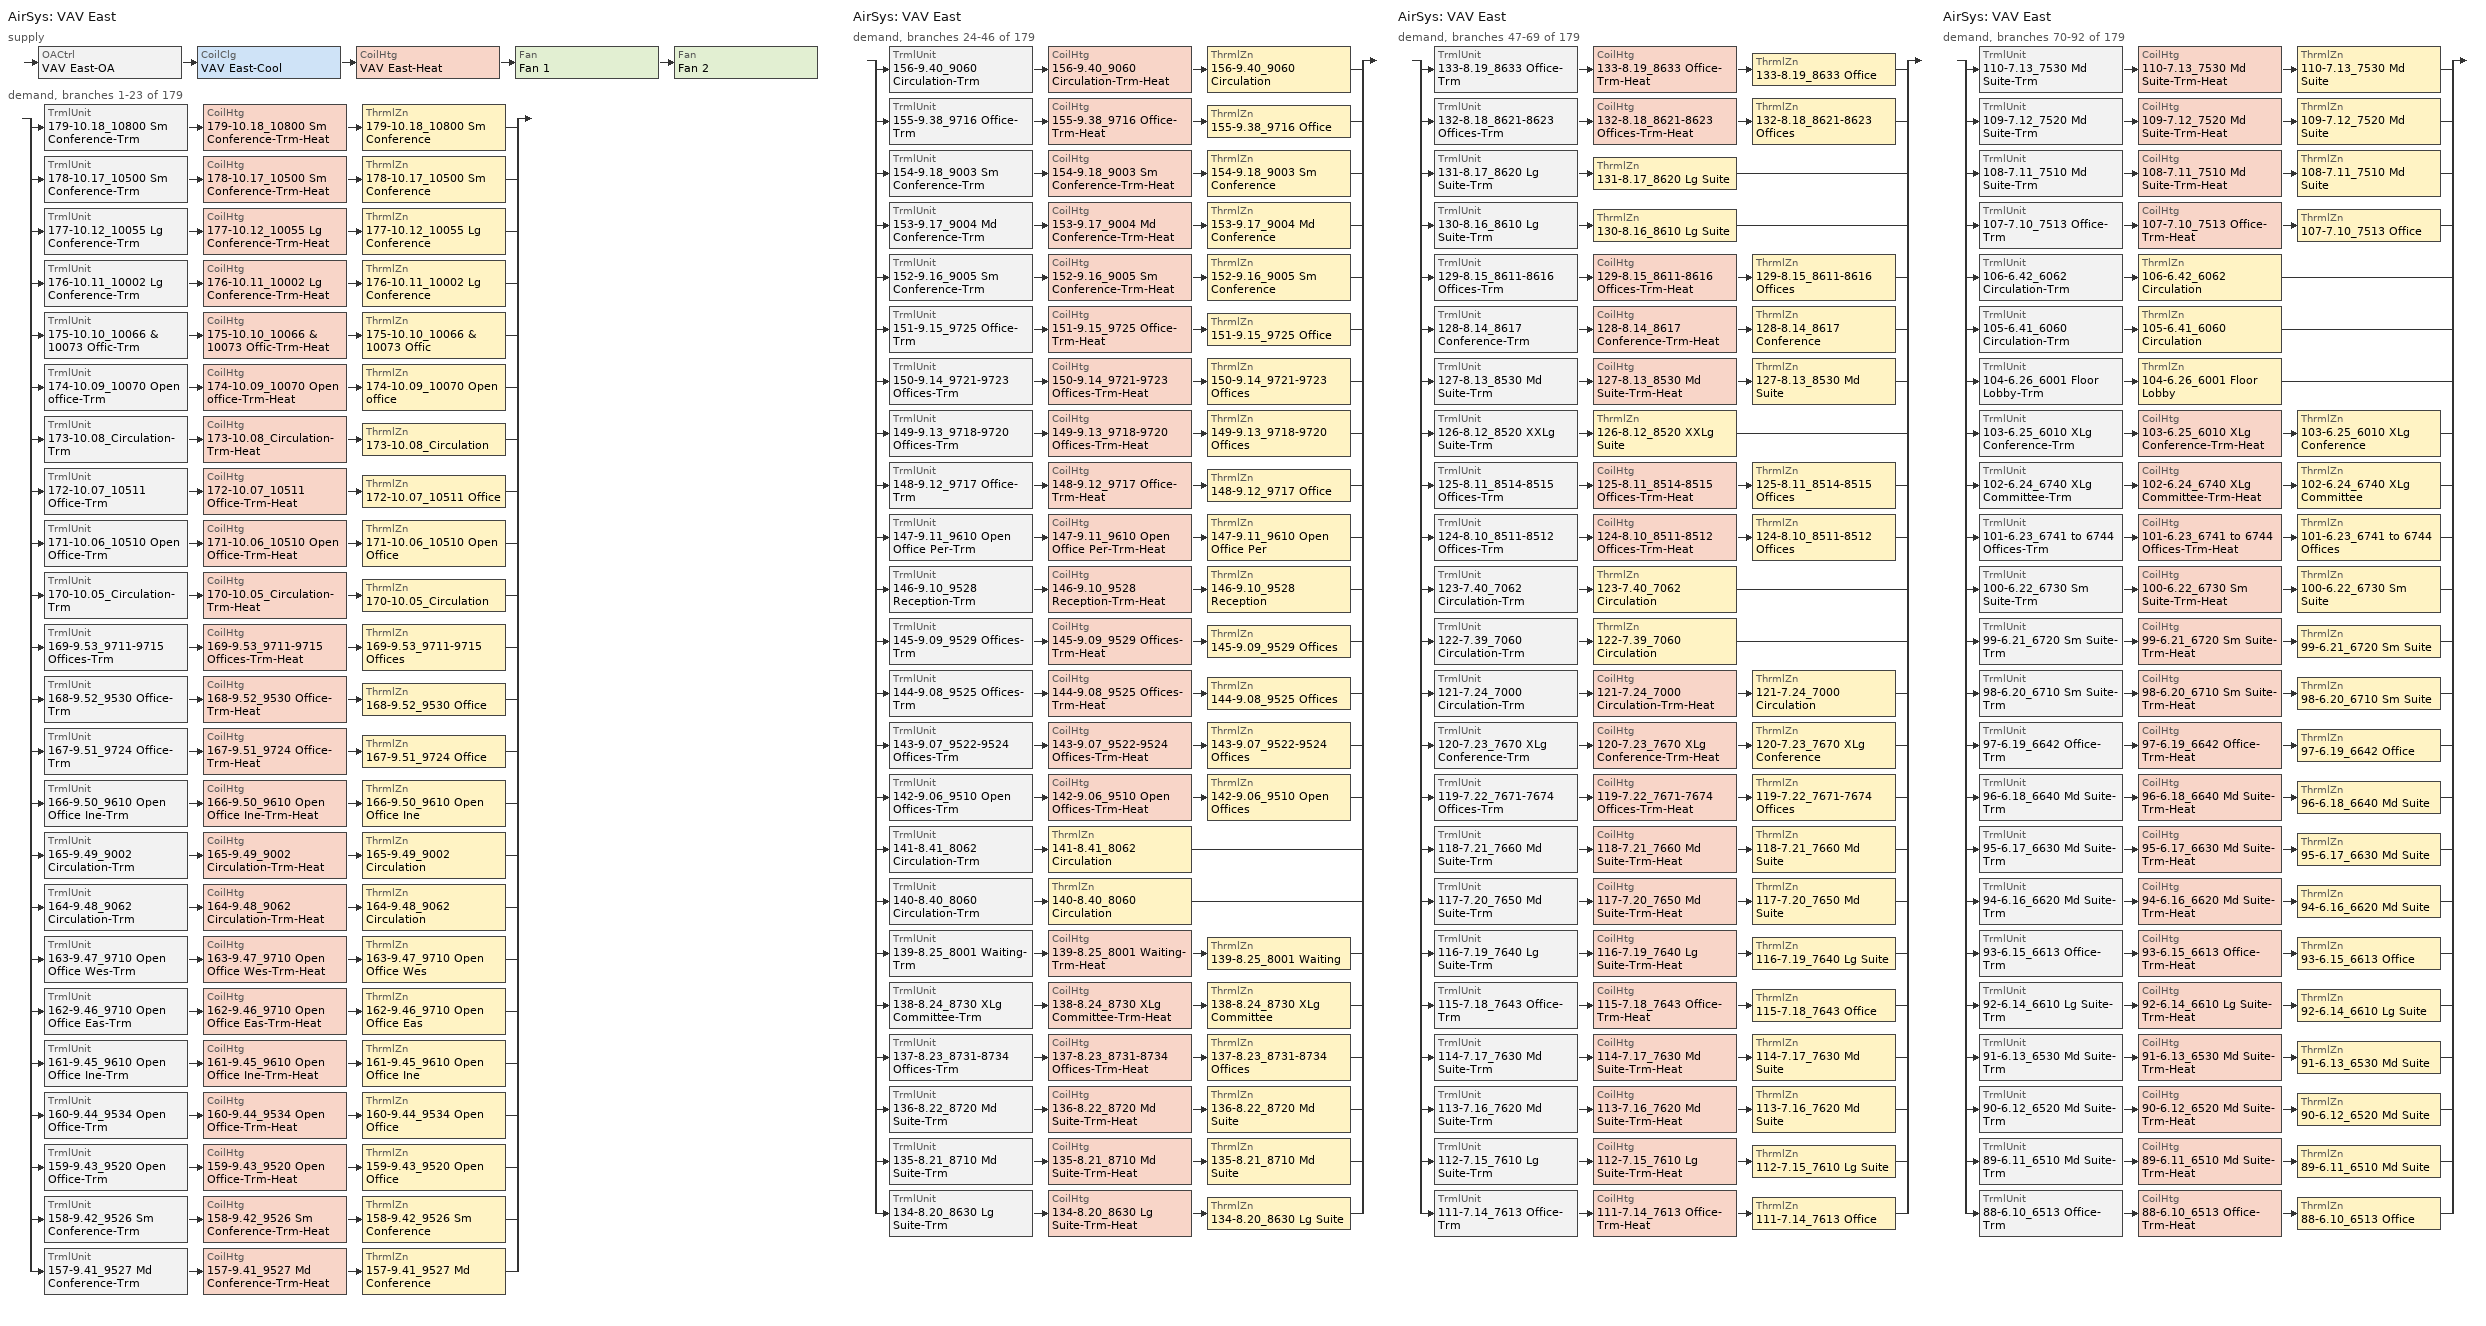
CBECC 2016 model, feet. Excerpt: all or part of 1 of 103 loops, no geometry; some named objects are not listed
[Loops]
AirSys 'VAV East'
 supply: OACtrl 'VAV East-OA' > CoilClg 'VAV East-Cool' > CoilHtg 'VAV East-Heat' > Fan 'Fan 1' > Fan 'Fan 2'
 demand, branches 1-23 of 179: split
  | TrmlUnit '179-10.18_10800 Sm Conference-Trm' > CoilHtg '179-10.18_10800 Sm Conference-Trm-Heat' > ThrmlZn '179-10.18_10800 Sm Conference'
  | TrmlUnit '178-10.17_10500 Sm Conference-Trm' > CoilHtg '178-10.17_10500 Sm Conference-Trm-Heat' > ThrmlZn '178-10.17_10500 Sm Conference'
  | TrmlUnit '177-10.12_10055 Lg Conference-Trm' > CoilHtg '177-10.12_10055 Lg Conference-Trm-Heat' > ThrmlZn '177-10.12_10055 Lg Conference'
  | TrmlUnit '176-10.11_10002 Lg Conference-Trm' > CoilHtg '176-10.11_10002 Lg Conference-Trm-Heat' > ThrmlZn '176-10.11_10002 Lg Conference'
  | TrmlUnit '175-10.10_10066 & 10073 Offic-Trm' > CoilHtg '175-10.10_10066 & 10073 Offic-Trm-Heat' > ThrmlZn '175-10.10_10066 & 10073 Offic'
  | TrmlUnit '174-10.09_10070 Open office-Trm' > CoilHtg '174-10.09_10070 Open office-Trm-Heat' > ThrmlZn '174-10.09_10070 Open office'
  | TrmlUnit '173-10.08_Circulation-Trm' > CoilHtg '173-10.08_Circulation-Trm-Heat' > ThrmlZn '173-10.08_Circulation'
  | TrmlUnit '172-10.07_10511 Office-Trm' > CoilHtg '172-10.07_10511 Office-Trm-Heat' > ThrmlZn '172-10.07_10511 Office'
  | TrmlUnit '171-10.06_10510 Open Office-Trm' > CoilHtg '171-10.06_10510 Open Office-Trm-Heat' > ThrmlZn '171-10.06_10510 Open Office'
  | TrmlUnit '170-10.05_Circulation-Trm' > CoilHtg '170-10.05_Circulation-Trm-Heat' > ThrmlZn '170-10.05_Circulation'
  | TrmlUnit '169-9.53_9711-9715 Offices-Trm' > CoilHtg '169-9.53_9711-9715 Offices-Trm-Heat' > ThrmlZn '169-9.53_9711-9715 Offices'
  | TrmlUnit '168-9.52_9530 Office-Trm' > CoilHtg '168-9.52_9530 Office-Trm-Heat' > ThrmlZn '168-9.52_9530 Office'
  | TrmlUnit '167-9.51_9724 Office-Trm' > CoilHtg '167-9.51_9724 Office-Trm-Heat' > ThrmlZn '167-9.51_9724 Office'
  | TrmlUnit '166-9.50_9610 Open Office Ine-Trm' > CoilHtg '166-9.50_9610 Open Office Ine-Trm-Heat' > ThrmlZn '166-9.50_9610 Open Office Ine'
  | TrmlUnit '165-9.49_9002 Circulation-Trm' > CoilHtg '165-9.49_9002 Circulation-Trm-Heat' > ThrmlZn '165-9.49_9002 Circulation'
  | TrmlUnit '164-9.48_9062 Circulation-Trm' > CoilHtg '164-9.48_9062 Circulation-Trm-Heat' > ThrmlZn '164-9.48_9062 Circulation'
  | TrmlUnit '163-9.47_9710 Open Office Wes-Trm' > CoilHtg '163-9.47_9710 Open Office Wes-Trm-Heat' > ThrmlZn '163-9.47_9710 Open Office Wes'
  | TrmlUnit '162-9.46_9710 Open Office Eas-Trm' > CoilHtg '162-9.46_9710 Open Office Eas-Trm-Heat' > ThrmlZn '162-9.46_9710 Open Office Eas'
  | TrmlUnit '161-9.45_9610 Open Office Ine-Trm' > CoilHtg '161-9.45_9610 Open Office Ine-Trm-Heat' > ThrmlZn '161-9.45_9610 Open Office Ine'
  | TrmlUnit '160-9.44_9534 Open Office-Trm' > CoilHtg '160-9.44_9534 Open Office-Trm-Heat' > ThrmlZn '160-9.44_9534 Open Office'
  | TrmlUnit '159-9.43_9520 Open Office-Trm' > CoilHtg '159-9.43_9520 Open Office-Trm-Heat' > ThrmlZn '159-9.43_9520 Open Office'
  | TrmlUnit '158-9.42_9526 Sm Conference-Trm' > CoilHtg '158-9.42_9526 Sm Conference-Trm-Heat' > ThrmlZn '158-9.42_9526 Sm Conference'
  | TrmlUnit '157-9.41_9527 Md Conference-Trm' > CoilHtg '157-9.41_9527 Md Conference-Trm-Heat' > ThrmlZn '157-9.41_9527 Md Conference'
AirSys 'VAV East'
 demand, branches 24-46 of 179: split
  | TrmlUnit '156-9.40_9060 Circulation-Trm' > CoilHtg '156-9.40_9060 Circulation-Trm-Heat' > ThrmlZn '156-9.40_9060 Circulation'
  | TrmlUnit '155-9.38_9716 Office-Trm' > CoilHtg '155-9.38_9716 Office-Trm-Heat' > ThrmlZn '155-9.38_9716 Office'
  | TrmlUnit '154-9.18_9003 Sm Conference-Trm' > CoilHtg '154-9.18_9003 Sm Conference-Trm-Heat' > ThrmlZn '154-9.18_9003 Sm Conference'
  | TrmlUnit '153-9.17_9004 Md Conference-Trm' > CoilHtg '153-9.17_9004 Md Conference-Trm-Heat' > ThrmlZn '153-9.17_9004 Md Conference'
  | TrmlUnit '152-9.16_9005 Sm Conference-Trm' > CoilHtg '152-9.16_9005 Sm Conference-Trm-Heat' > ThrmlZn '152-9.16_9005 Sm Conference'
  | TrmlUnit '151-9.15_9725 Office-Trm' > CoilHtg '151-9.15_9725 Office-Trm-Heat' > ThrmlZn '151-9.15_9725 Office'
  | TrmlUnit '150-9.14_9721-9723 Offices-Trm' > CoilHtg '150-9.14_9721-9723 Offices-Trm-Heat' > ThrmlZn '150-9.14_9721-9723 Offices'
  | TrmlUnit '149-9.13_9718-9720 Offices-Trm' > CoilHtg '149-9.13_9718-9720 Offices-Trm-Heat' > ThrmlZn '149-9.13_9718-9720 Offices'
  | TrmlUnit '148-9.12_9717 Office-Trm' > CoilHtg '148-9.12_9717 Office-Trm-Heat' > ThrmlZn '148-9.12_9717 Office'
  | TrmlUnit '147-9.11_9610 Open Office Per-Trm' > CoilHtg '147-9.11_9610 Open Office Per-Trm-Heat' > ThrmlZn '147-9.11_9610 Open Office Per'
  | TrmlUnit '146-9.10_9528 Reception-Trm' > CoilHtg '146-9.10_9528 Reception-Trm-Heat' > ThrmlZn '146-9.10_9528 Reception'
  | TrmlUnit '145-9.09_9529 Offices-Trm' > CoilHtg '145-9.09_9529 Offices-Trm-Heat' > ThrmlZn '145-9.09_9529 Offices'
  | TrmlUnit '144-9.08_9525 Offices-Trm' > CoilHtg '144-9.08_9525 Offices-Trm-Heat' > ThrmlZn '144-9.08_9525 Offices'
  | TrmlUnit '143-9.07_9522-9524 Offices-Trm' > CoilHtg '143-9.07_9522-9524 Offices-Trm-Heat' > ThrmlZn '143-9.07_9522-9524 Offices'
  | TrmlUnit '142-9.06_9510 Open Offices-Trm' > CoilHtg '142-9.06_9510 Open Offices-Trm-Heat' > ThrmlZn '142-9.06_9510 Open Offices'
  | TrmlUnit '141-8.41_8062 Circulation-Trm' > ThrmlZn '141-8.41_8062 Circulation'
  | TrmlUnit '140-8.40_8060 Circulation-Trm' > ThrmlZn '140-8.40_8060 Circulation'
  | TrmlUnit '139-8.25_8001 Waiting-Trm' > CoilHtg '139-8.25_8001 Waiting-Trm-Heat' > ThrmlZn '139-8.25_8001 Waiting'
  | TrmlUnit '138-8.24_8730 XLg Committee-Trm' > CoilHtg '138-8.24_8730 XLg Committee-Trm-Heat' > ThrmlZn '138-8.24_8730 XLg Committee'
  | TrmlUnit '137-8.23_8731-8734 Offices-Trm' > CoilHtg '137-8.23_8731-8734 Offices-Trm-Heat' > ThrmlZn '137-8.23_8731-8734 Offices'
  | TrmlUnit '136-8.22_8720 Md Suite-Trm' > CoilHtg '136-8.22_8720 Md Suite-Trm-Heat' > ThrmlZn '136-8.22_8720 Md Suite'
  | TrmlUnit '135-8.21_8710 Md Suite-Trm' > CoilHtg '135-8.21_8710 Md Suite-Trm-Heat' > ThrmlZn '135-8.21_8710 Md Suite'
  | TrmlUnit '134-8.20_8630 Lg Suite-Trm' > CoilHtg '134-8.20_8630 Lg Suite-Trm-Heat' > ThrmlZn '134-8.20_8630 Lg Suite'
AirSys 'VAV East'
 demand, branches 47-69 of 179: split
  | TrmlUnit '133-8.19_8633 Office-Trm' > CoilHtg '133-8.19_8633 Office-Trm-Heat' > ThrmlZn '133-8.19_8633 Office'
  | TrmlUnit '132-8.18_8621-8623 Offices-Trm' > CoilHtg '132-8.18_8621-8623 Offices-Trm-Heat' > ThrmlZn '132-8.18_8621-8623 Offices'
  | TrmlUnit '131-8.17_8620 Lg Suite-Trm' > ThrmlZn '131-8.17_8620 Lg Suite'
  | TrmlUnit '130-8.16_8610 Lg Suite-Trm' > ThrmlZn '130-8.16_8610 Lg Suite'
  | TrmlUnit '129-8.15_8611-8616 Offices-Trm' > CoilHtg '129-8.15_8611-8616 Offices-Trm-Heat' > ThrmlZn '129-8.15_8611-8616 Offices'
  | TrmlUnit '128-8.14_8617 Conference-Trm' > CoilHtg '128-8.14_8617 Conference-Trm-Heat' > ThrmlZn '128-8.14_8617 Conference'
  | TrmlUnit '127-8.13_8530 Md Suite-Trm' > CoilHtg '127-8.13_8530 Md Suite-Trm-Heat' > ThrmlZn '127-8.13_8530 Md Suite'
  | TrmlUnit '126-8.12_8520 XXLg Suite-Trm' > ThrmlZn '126-8.12_8520 XXLg Suite'
  | TrmlUnit '125-8.11_8514-8515 Offices-Trm' > CoilHtg '125-8.11_8514-8515 Offices-Trm-Heat' > ThrmlZn '125-8.11_8514-8515 Offices'
  | TrmlUnit '124-8.10_8511-8512 Offices-Trm' > CoilHtg '124-8.10_8511-8512 Offices-Trm-Heat' > ThrmlZn '124-8.10_8511-8512 Offices'
  | TrmlUnit '123-7.40_7062 Circulation-Trm' > ThrmlZn '123-7.40_7062 Circulation'
  | TrmlUnit '122-7.39_7060 Circulation-Trm' > ThrmlZn '122-7.39_7060 Circulation'
  | TrmlUnit '121-7.24_7000 Circulation-Trm' > CoilHtg '121-7.24_7000 Circulation-Trm-Heat' > ThrmlZn '121-7.24_7000 Circulation'
  | TrmlUnit '120-7.23_7670 XLg Conference-Trm' > CoilHtg '120-7.23_7670 XLg Conference-Trm-Heat' > ThrmlZn '120-7.23_7670 XLg Conference'
  | TrmlUnit '119-7.22_7671-7674 Offices-Trm' > CoilHtg '119-7.22_7671-7674 Offices-Trm-Heat' > ThrmlZn '119-7.22_7671-7674 Offices'
  | TrmlUnit '118-7.21_7660 Md Suite-Trm' > CoilHtg '118-7.21_7660 Md Suite-Trm-Heat' > ThrmlZn '118-7.21_7660 Md Suite'
  | TrmlUnit '117-7.20_7650 Md Suite-Trm' > CoilHtg '117-7.20_7650 Md Suite-Trm-Heat' > ThrmlZn '117-7.20_7650 Md Suite'
  | TrmlUnit '116-7.19_7640 Lg Suite-Trm' > CoilHtg '116-7.19_7640 Lg Suite-Trm-Heat' > ThrmlZn '116-7.19_7640 Lg Suite'
  | TrmlUnit '115-7.18_7643 Office-Trm' > CoilHtg '115-7.18_7643 Office-Trm-Heat' > ThrmlZn '115-7.18_7643 Office'
  | TrmlUnit '114-7.17_7630 Md Suite-Trm' > CoilHtg '114-7.17_7630 Md Suite-Trm-Heat' > ThrmlZn '114-7.17_7630 Md Suite'
  | TrmlUnit '113-7.16_7620 Md Suite-Trm' > CoilHtg '113-7.16_7620 Md Suite-Trm-Heat' > ThrmlZn '113-7.16_7620 Md Suite'
  | TrmlUnit '112-7.15_7610 Lg Suite-Trm' > CoilHtg '112-7.15_7610 Lg Suite-Trm-Heat' > ThrmlZn '112-7.15_7610 Lg Suite'
  | TrmlUnit '111-7.14_7613 Office-Trm' > CoilHtg '111-7.14_7613 Office-Trm-Heat' > ThrmlZn '111-7.14_7613 Office'
AirSys 'VAV East'
 demand, branches 70-92 of 179: split
  | TrmlUnit '110-7.13_7530 Md Suite-Trm' > CoilHtg '110-7.13_7530 Md Suite-Trm-Heat' > ThrmlZn '110-7.13_7530 Md Suite'
  | TrmlUnit '109-7.12_7520 Md Suite-Trm' > CoilHtg '109-7.12_7520 Md Suite-Trm-Heat' > ThrmlZn '109-7.12_7520 Md Suite'
  | TrmlUnit '108-7.11_7510 Md Suite-Trm' > CoilHtg '108-7.11_7510 Md Suite-Trm-Heat' > ThrmlZn '108-7.11_7510 Md Suite'
  | TrmlUnit '107-7.10_7513 Office-Trm' > CoilHtg '107-7.10_7513 Office-Trm-Heat' > ThrmlZn '107-7.10_7513 Office'
  | TrmlUnit '106-6.42_6062 Circulation-Trm' > ThrmlZn '106-6.42_6062 Circulation'
  | TrmlUnit '105-6.41_6060 Circulation-Trm' > ThrmlZn '105-6.41_6060 Circulation'
  | TrmlUnit '104-6.26_6001 Floor Lobby-Trm' > ThrmlZn '104-6.26_6001 Floor Lobby'
  | TrmlUnit '103-6.25_6010 XLg Conference-Trm' > CoilHtg '103-6.25_6010 XLg Conference-Trm-Heat' > ThrmlZn '103-6.25_6010 XLg Conference'
  | TrmlUnit '102-6.24_6740 XLg Committee-Trm' > CoilHtg '102-6.24_6740 XLg Committee-Trm-Heat' > ThrmlZn '102-6.24_6740 XLg Committee'
  | TrmlUnit '101-6.23_6741 to 6744 Offices-Trm' > CoilHtg '101-6.23_6741 to 6744 Offices-Trm-Heat' > ThrmlZn '101-6.23_6741 to 6744 Offices'
  | TrmlUnit '100-6.22_6730 Sm Suite-Trm' > CoilHtg '100-6.22_6730 Sm Suite-Trm-Heat' > ThrmlZn '100-6.22_6730 Sm Suite'
  | TrmlUnit '99-6.21_6720 Sm Suite-Trm' > CoilHtg '99-6.21_6720 Sm Suite-Trm-Heat' > ThrmlZn '99-6.21_6720 Sm Suite'
  | TrmlUnit '98-6.20_6710 Sm Suite-Trm' > CoilHtg '98-6.20_6710 Sm Suite-Trm-Heat' > ThrmlZn '98-6.20_6710 Sm Suite'
  | TrmlUnit '97-6.19_6642 Office-Trm' > CoilHtg '97-6.19_6642 Office-Trm-Heat' > ThrmlZn '97-6.19_6642 Office'
  | TrmlUnit '96-6.18_6640 Md Suite-Trm' > CoilHtg '96-6.18_6640 Md Suite-Trm-Heat' > ThrmlZn '96-6.18_6640 Md Suite'
  | TrmlUnit '95-6.17_6630 Md Suite-Trm' > CoilHtg '95-6.17_6630 Md Suite-Trm-Heat' > ThrmlZn '95-6.17_6630 Md Suite'
  | TrmlUnit '94-6.16_6620 Md Suite-Trm' > CoilHtg '94-6.16_6620 Md Suite-Trm-Heat' > ThrmlZn '94-6.16_6620 Md Suite'
  | TrmlUnit '93-6.15_6613 Office-Trm' > CoilHtg '93-6.15_6613 Office-Trm-Heat' > ThrmlZn '93-6.15_6613 Office'
  | TrmlUnit '92-6.14_6610 Lg Suite-Trm' > CoilHtg '92-6.14_6610 Lg Suite-Trm-Heat' > ThrmlZn '92-6.14_6610 Lg Suite'
  | TrmlUnit '91-6.13_6530 Md Suite-Trm' > CoilHtg '91-6.13_6530 Md Suite-Trm-Heat' > ThrmlZn '91-6.13_6530 Md Suite'
  | TrmlUnit '90-6.12_6520 Md Suite-Trm' > CoilHtg '90-6.12_6520 Md Suite-Trm-Heat' > ThrmlZn '90-6.12_6520 Md Suite'
  | TrmlUnit '89-6.11_6510 Md Suite-Trm' > CoilHtg '89-6.11_6510 Md Suite-Trm-Heat' > ThrmlZn '89-6.11_6510 Md Suite'
  | TrmlUnit '88-6.10_6513 Office-Trm' > CoilHtg '88-6.10_6513 Office-Trm-Heat' > ThrmlZn '88-6.10_6513 Office'
[Proj]
California DGS- 10th & O Street Offices: GasType=NaturalGas; NatGasAvail=1; CliZn=ClimateZone12; Lat=38.5; Long=-121.5; Elevation=17; StAddress=1021 O Street; City=Sacramento; State=CA; ZipCode=95814; DocAuthName=Santosh Philip; DocAuthCompany=LOISOS + UBBELOHDE; DocAuthAddress=1917 Clement Ave Bldg 10A; DocAuthCity=Alameda; DocAuthState=CA; DocAuthZipCode=94501; DocAuthPhone=(510) 521 3800; WeatherStation=SACRAMENTO-EXECUTIVE_724830; QuickAnalysis=0; NarrativeDetails=Project Notes: 1) Stair pressurization fans (SPFs) are not included in the energy model and associated reports. Per mechanical, these fans do not run during occupied hours; they are only operating during a fire/smoke incident. 2); RunTitle=Title 24 Analysis; AnalysisType=Title24Compliance; RptGenUIVer=72; RptGenUIApp=EnergyPro; CompPathEnv=Performance; CompPathMech=Performance; CompPathDHW=Performance; CompPathLtg=Performance; CompPathKit=NA; CompPathComputerRm=Performance; CompPathLab=NA; LtgUncondComp=Yes; LtgOutdrComp=NA; LtgSignComp=NA; SolThrmlComp=NA; SimpleHVACMandComp=NA; ComplexHVACMandComp=NA; ElecMandComp=NA; SolReadyMandComp=NA; ParkingGarageMandComp=NA; ComRfrgMandComp=NA; RfrgWarehouseMandComp=NA; CompressedAirMandComp=NA; ProcBlrMandComp=NA; CommKitchenMandComp=NA; ComputerRoomMandComp=Yes; LabExhaustMandComp=NA; ElevLtgVentMandComp=NA; EscalSpdCtrlMandComp=NA; NRCIEnv01E=1; NRCAEnv02F=1; NRCILti01E=1; NRCILti02E=0; NRCILti03E=0; NRCILti04E=0; NRCILti05E=1; NRCILti06E=0; NRCALti02A=1; NRCALti03A=0; NRCALti04A=1; NRCALti05A=0; NRCIMch01E=1; NRCVMch04H=0; NRCIPlb01E=1; NRCIPlb02E=0; NRCIPlb03E=0; NRCIPlb21E=0; NRCIPlb22E=0; NRCVPlb21H=0; NRCVPlb22H=0; NRCISth01E=0; NRCIElc01E=0; NRCISpv01E=0; NRCILto01E=0; NRCILto02E=0; NRCALto02A=0; NRCILts01E=0; NRCIPrc01E=0; NRCAPrc01F=0; NRCAPrc02F=0; NRCAPrc03F=0; NRCAPrc04F=0; NRCAPrc05F=0; NRCAPrc06F=0; NRCAPrc07F=0; NRCAPrc08F=0; NRCAPrc12F=1; NRCAPrc13F=1; OccSensorCntRpt=0; AutoTimeSwitchRpt=0; AutoDayltgRpt=0; DemandResponsiveRpt=1; InstitutionalTuningPAFRpt=0; OutdrCtrlsRpt=0
[Bldg]
California DGS- 10th & O Street Offices 2: WholeBldgModeled=1; BldgAz=16; TotStoryCnt=11; AboveGrdStoryCnt=11
[Story] Mult=1
Name | Z | FlrToFlrHgt | FlrToCeilingHgt
Floor 1: Double Height | 0 | 23.67 | 20
Floor 1: Single Height | 0 | 13.67 | 12
Floor P2 | 13.67 | 10 | 9
[Spc] Perim=0; OccFrac=0.5; FxdSeat=0; OccNumFxdSeat=0; EnvStatus=New; LtgStatus=New; IntLtgSpecMthd=AreaCategoryMethod; IntLPDNonReg=0; ProcElecSchRef=Office Process4; ProcElecLatFrac=0; EscalCnt=0; HotelMotelGuestRmCnt=0; ExhACH=0; LabExhRtType=HoodDominated
Name | Story | CondgType | ThrmlZnRef | Area | FlrToCeilingHgt | SpcFunc | IntLPDReg | RecptPwrDens | ProcElecPwrDens | ProcElecRadFrac | ElevCnt | SHWFluidSegRef | ExhPerSpc | HasProcExh
S-3-1.08_1009 Lobby Queing | Floor 1: Double Height | DirectlyConditioned | 3-1.08_1009 Lobby Queing | 686 | 20 | Lobby, Hotel | 0.4 | 0.5 | 0 | 0 | 0 | DHW: Core1 - SHWSSeg | 0 | 0
S-4-1.09_1009 Lobby Queing | Floor 1: Double Height | DirectlyConditioned | 4-1.09_1009 Lobby Queing | 397 | 20 | Lobby, Hotel | 0.4 | 0.5 | 0 | 0 | 0 | DHW: Core1 - SHWSSeg | 0 | 0
S-5-1.10: 1008 Lobby Queing | Floor 1: Double Height | DirectlyConditioned | 5-1.10: 1008 Lobby Queing | 906 | 20 | Lobby, Hotel | 0.4 | 0.5 | 0 | 0 | 0 | DHW: Core1 - SHWSSeg | 0 | 0
S-6-1.17 _1000 Lobby | Floor 1: Double Height | DirectlyConditioned | 6-1.17 _1000 Lobby | 1104 | 20 | Lobby, Hotel | 0.4 | 0.5 | 0 | 0 | 0 | DHW: Core1 - SHWSSeg | 0 | 0
S-7-1.18_1200 DAIS | Floor 1: Double Height | DirectlyConditioned | 7-1.18_1200 DAIS | 1342 | 20 | Civic Meeting Place Area | 0.4 | 3.5 | 0 | 0 | 0 | DHW: Core1 - SHWSSeg | 0 | 0
S-8-1.19_1200 Large Hearing R | Floor 1: Double Height | DirectlyConditioned | 8-1.19_1200 Large Hearing R | 1146 | 20 | Civic Meeting Place Area | 0.4 | 3.5 | 0 | 0 | 0 | DHW: Core1 - SHWSSeg | 0 | 0
S-9-1.20_1200 Large Hearing R | Floor 1: Double Height | DirectlyConditioned | 9-1.20_1200 Large Hearing R | 1181 | 20 | Civic Meeting Place Area | 0.4 | 3.5 | 0 | 0 | 0 | DHW: Core1 - SHWSSeg | 0 | 0
S-10-1.21 _1000 Lobby Queing | Floor 1: Double Height | DirectlyConditioned | 10-1.21 _1000 Lobby Queing | 1025 | 20 | Lobby, Hotel | 0.4 | 0.5 | 0 | 0 | 0 | DHW: Core1 - SHWSSeg | 0 | 0
S-180-1.01_1100 Large Hearing R | Floor 1: Double Height | DirectlyConditioned | 180-1.01_1100 Large Hearing R | 1315 | 20 | Civic Meeting Place Area | 0.4 | 3.5 | 0 | 0 | 0 | DHW: Core1 - SHWSSeg | 0 | 0
S-181-1.02_1100 Large Hearing R | Floor 1: Double Height | DirectlyConditioned | 181-1.02_1100 Large Hearing R | 1302 | 20 | Civic Meeting Place Area | 0.4 | 3.5 | 0 | 0 | 0 | DHW: Core1 - SHWSSeg | 0 | 0
S-182-1.03_1100 Large Hearing R | Floor 1: Double Height | DirectlyConditioned | 182-1.03_1100 Large Hearing R | 1250 | 20 | Civic Meeting Place Area | 0.4 | 3.5 | 0 | 0 | 0 | DHW: Core1 - SHWSSeg | 0 | 0
S-183-1.04_1030 Circulation | Floor 1: Double Height | DirectlyConditioned | 183-1.04_1030 Circulation | 1247 | 20 | Corridors, Restrooms, Stairs, and Support Areas | 0.4 | 0.2 | 0 | 0 | 0 | DHW: Core1 - SHWSSeg | 500 | 0
S-185-1.11_1001 Security | Floor 1: Double Height | DirectlyConditioned | 185-1.11_1001 Security | 1401 | 20 | Lobby, Hotel | 0.4 | 0.5 | 0 | 0 | 0 | DHW: Core1 - SHWSSeg | 0 | 0
S-186-1.12_1002 Lobby Queing | Floor 1: Double Height | DirectlyConditioned | 186-1.12_1002 Lobby Queing | 1351 | 20 | Lobby, Hotel | 0.4 | 0.5 | 0 | 0 | 0 | DHW: Core1 - SHWSSeg | 0 | 0
S-187-1.13_1002 Lobby Queing | Floor 1: Double Height | DirectlyConditioned | 187-1.13_1002 Lobby Queing | 1061 | 20 | Lobby, Hotel | 0.4 | 0.5 | 0 | 0 | 0 | DHW: Core1 - SHWSSeg | 0 | 0
S-188-1.14_1003 Lobby Queing | Floor 1: Double Height | DirectlyConditioned | 188-1.14_1003 Lobby Queing | 585 | 20 | Lobby, Hotel | 0.4 | 0.5 | 0 | 0 | 0 | DHW: Core1 - SHWSSeg | 0 | 0
S-189-1.15_1020 Storage/Green R | Floor 1: Double Height | DirectlyConditioned | 189-1.15_1020 Storage/Green R | 249 | 20 | Corridors, Restrooms, Stairs, and Support Areas | 0.4 | 0.2 | 0 | 0 | 0 | DHW: Core1 - SHWSSeg | 0 | 0
S-190-1.22 _1002 Lobby Queing | Floor 1: Double Height | DirectlyConditioned | 190-1.22 _1002 Lobby Queing | 784 | 20 | Lobby, Hotel | 0.4 | 0.5 | 0 | 0 | 0 | DHW: Core1 - SHWSSeg | 0 | 0
S-400-1022 AV Equipment Room | Floor 1: Double Height | DirectlyConditioned | 400-1022 AV Equipment Room | 247 | 20 | Electrical, Mechanical, Telephone Rooms | 0.4 | 0.2 | 0 | 0 | 0 | DHW: Core1 - SHWSSeg | 0 | 0
S-401-1201 AV Equipment Room | Floor 1: Double Height | DirectlyConditioned | 401-1201 AV Equipment Room | 394 | 20 | Electrical, Mechanical, Telephone Rooms | 0.4 | 0.2 | 0 | 0 | 0 | DHW: Core1 - SHWSSeg | 0 | 0
S-406-1025-1024 Electrical | Floor 1: Double Height | DirectlyConditioned | 406-1025-1024 Electrical | 404 | 20 | Electrical, Mechanical, Telephone Rooms | 0.4 | 0.2 | 0 | 0 | 0 | DHW: Core1 - SHWSSeg | 600 | 0
S-430-Ind. _1008 Custodial | Floor 1: Double Height | DirectlyConditioned | 430-Ind. _1008 Custodial | 357 | 8 | Corridors, Restrooms, Stairs, and Support Areas | 0.4 | 0.2 | 0 | 0 | 0 | DHW: Grab N Go4062 - SHWSSeg | 0 | 0
S-431-Ind._All Restrooms 1st | Floor 1: Double Height | DirectlyConditioned | 431-Ind._All Restrooms 1st | 1221 | 20 | Corridors, Restrooms, Stairs, and Support Areas | 0.4 | 0.2 | 0 | 0 | 0 | DHW: Grab N Go4062 - SHWSSeg | 1800 | 0
S-1-1.06_1060 Circulation | Floor 1: Single Height | DirectlyConditioned | 1-1.06_1060 Circulation | 810 | 12 | Corridors, Restrooms, Stairs, and Support Areas | 0.4 | 0.2 | 0 | 0 | 0 | DHW: Core1 - SHWSSeg | 0 | 0
S-2-1.07_1061 Circulation | Floor 1: Single Height | DirectlyConditioned | 2-1.07_1061 Circulation | 585 | 12 | Corridors, Restrooms, Stairs, and Support Areas | 0.4 | 0.2 | 0 | 0 | 0 | DHW: Core1 - SHWSSeg | 0 | 0
S-11-1.23_1072 Receiving X-Ray | Floor 1: Single Height | DirectlyConditioned | 11-1.23_1072 Receiving X-Ray | 414 | 12 | Electrical, Mechanical, Telephone Rooms | 0.4 | 0.2 | 0 | 0 | 0 | DHW: Core1 - SHWSSeg | 600 | 0
S-12-1.24_Parking Attendant | Floor 1: Single Height | DirectlyConditioned | 12-1.24_Parking Attendant | 451 | 12 | Office (250 square feet in floor area or less) | 0.4 | 3.5 | 0 | 0 | 0 | DHW: Core1 - SHWSSeg | 0 | 0
S-184-1.05_1031 Circulation | Floor 1: Single Height | DirectlyConditioned | 184-1.05_1031 Circulation | 1078 | 12 | Corridors, Restrooms, Stairs, and Support Areas | 0.4 | 0.2 | 0 | 0 | 0 | DHW: Core1 - SHWSSeg | 0 | 0
S-382-Uncon_1300 Parking | Floor 1: Single Height | Unconditioned | 382-Uncon_1300 Parking | 8600 | 8 | Parking Garage Building, Parking Area |  | 0 | 0.1 | 0.2 | 0 | DHW: Core1 - SHWSSeg | 7000 | 1
S-383-Uncon_1314 Generator | Floor 1: Single Height | Unconditioned | 383-Uncon_1314 Generator | 1340 | 12 | Electrical, Mechanical, Telephone Rooms |  | 0.2 | 0 | 0 | 0 | DHW: Core1 - SHWSSeg | 0 | 0
S-384-Uncon_1070 Loading Dock | Floor 1: Single Height | Unconditioned | 384-Uncon_1070 Loading Dock | 2677 | 8 | All Other |  | 3.5 | 0 | 0 | 0 | DHW: Core1 - SHWSSeg | 2600 | 0
S-388-1313-1315 Electrical | Floor 1: Single Height | DirectlyConditioned | 388-1313-1315 Electrical | 2822 | 12 | Electrical, Mechanical, Telephone Rooms | 0.4 | 0.2 | 0 | 0 | 0 | DHW: Core1 - SHWSSeg | 500 | 0
S-397-1310 Fire Control | Floor 1: Single Height | DirectlyConditioned | 397-1310 Fire Control | 241 | 12 | Electrical, Mechanical, Telephone Rooms | 0.4 | 0.2 | 0 | 0 | 0 | DHW: Core1 - SHWSSeg | 0 | 0
S-398-1311 Fire Pump | Floor 1: Single Height | DirectlyConditioned | 398-1311 Fire Pump | 695 | 12 | Electrical, Mechanical, Telephone Rooms | 0.4 | 0.2 | 0 | 0 | 0 | DHW: Core1 - SHWSSeg | 0 | 0
S-399-1032 MPOE | Floor 1: Single Height | DirectlyConditioned | 399-1032 MPOE | 433 | 12 | Electrical, Mechanical, Telephone Rooms | 0.4 | 0.2 | 0 | 0 | 0 | DHW: Core1 - SHWSSeg | 0 | 0
S-402-1071 Trash Room | Floor 1: Single Height | DirectlyConditioned | 402-1071 Trash Room | 493 | 12 | Corridors, Restrooms, Stairs, and Support Areas | 0.4 | 0.2 | 0 | 0 | 0 | DHW: Core1 - SHWSSeg | 1200 | 0
S-407-1026-1027 Electrical | Floor 1: Single Height | DirectlyConditioned | 407-1026-1027 Electrical | 363 | 12 | Electrical, Mechanical, Telephone Rooms | 0.4 | 0.2 | 0 | 0 | 0 | DHW: Core1 - SHWSSeg | 600 | 0
S-428-Ind_Elevator Shaft | Floor 1: Single Height | DirectlyConditioned | 428-Ind_Elevator Shaft | 730 | 8 | All Other |  | 3.5 | 0 | 0 | 7 | DHW: Grab N Go4062 - SHWSSeg | 0 | 0
S-429-Ind_Shafts | Floor 1: Single Height | DirectlyConditioned | 429-Ind_Shafts | 1284 | 8 | All Other |  | 3.5 | 0 | 0 | 0 | DHW: Grab N Go4062 - SHWSSeg | 0 | 0
S-432-Ind_S101 Stair 1 & Corrid | Floor 1: Single Height | DirectlyConditioned | 432-Ind_S101 Stair 1 & Corrid | 1265 | 8 | Corridors, Restrooms, Stairs, and Support Areas | 0.4 | 0.2 | 0 | 0 | 0 | DHW: Grab N Go4062 - SHWSSeg | 0 | 0
S-433-Ind_S201 Stair 2 | Floor 1: Single Height | DirectlyConditioned | 433-Ind_S201 Stair 2 | 539 | 8 | Corridors, Restrooms, Stairs, and Support Areas | 0.4 | 0.2 | 0 | 0 | 0 | DHW: Grab N Go4062 - SHWSSeg | 0 | 0
S-434-Ind_S301 Stair 3 | Floor 1: Single Height | DirectlyConditioned | 434-Ind_S301 Stair 3 | 493 | 8 | Corridors, Restrooms, Stairs, and Support Areas | 0.4 | 0.2 | 0 | 0 | 0 | DHW: Grab N Go4062 - SHWSSeg | 0 | 0
S-435-Ind_S401 Stair 4 | Floor 1: Single Height | DirectlyConditioned | 435-Ind_S401 Stair 4 | 650 | 8 | Corridors, Restrooms, Stairs, and Support Areas | 0.4 | 0.2 | 0 | 0 | 0 | DHW: Grab N Go4062 - SHWSSeg | 0 | 0
S-191-P2.01 _M030 Circulation | Floor P2 | DirectlyConditioned | 191-P2.01 _M030 Circulation | 1708 | 9 | Corridors, Restrooms, Stairs, and Support Areas | 0.4 | 0.2 | 0 | 0 | 0 | DHW: Core1 - SHWSSeg | 0 | 0
S-385-Uncon_M300 Parking | Floor P2 | Unconditioned | 385-Uncon_M300 Parking | 16807 | 9 | Parking Garage Building, Parking Area |  | 0 | 0.1 | 0.2 | 0 | DHW: Core1 - SHWSSeg | 13000 | 1
S-389-M101: UPS | Floor P2 | DirectlyConditioned | 389-M101: UPS | 536 | 9 | Computer Room | 0.4 | 20 | 0 | 0 | 0 | DHW: Core1 - SHWSSeg | 600 | 0
S-390-M102: UPS | Floor P2 | DirectlyConditioned | 390-M102: UPS | 580 | 9 | Computer Room | 0.4 | 20 | 0 | 0 | 0 | DHW: Core1 - SHWSSeg | 600 | 0
[IntLtgSys]
Name | Spc | LumRef | LumCnt | DaylitAreaType
1.08 primary | S-3-1.08_1009 Lobby Queing | ( H2, J 40, - none - ) | ( 5, 1, 0 ) | PrimarySidelit
1.09 primary | S-4-1.09_1009 Lobby Queing | ( H2, J 40, - none - ) | ( 3, 1, 0 ) | PrimarySidelit
1.10 primary | S-5-1.10: 1008 Lobby Queing | ( H2, J 40, - none - ) | ( 5, 1, 0 ) | PrimarySidelit
1.17 non daylit | S-6-1.17 _1000 Lobby | ( H3, H2, H1, J 18, Q 30 ) | ( 8, 2, 1, 1, 2 )
1.17 non daylight b | S-6-1.17 _1000 Lobby | ( ST1, ST2 ) | ( 2, 1 )
1.18 non daylit | S-7-1.18_1200 DAIS | ( F6, A, B, E, T ) | ( 4, 10, 8, 36, 1 )
1.19 non daylit | S-8-1.19_1200 Large Hearing R | ( F6, A, B, Z, V-XE1 ) | ( 4, 10, 1, 1, 0 )
1.20 non daylit | S-9-1.20_1200 Large Hearing R | ( F6, A, B, Z, V-XE1 ) | ( 4, 10, 1, 1, 0 )
1.21 non daylit | S-10-1.21 _1000 Lobby Queing | ( H2, J 40, H1, ST2, F6 ) | ( 8, 1, 2, 1, 2 )
1.01 non daylit | S-180-1.01_1100 Large Hearing R | ( A, B, C, D 8FT, F3/8 ) | ( 15, 2, 5, 4, 5 )
1.02 non daylit | S-181-1.02_1100 Large Hearing R | ( A, B, C, D 8FT, F3/8 ) | ( 10, 2, 3, 4, 5 )
1.03 non daylit | S-182-1.03_1100 Large Hearing R | ( A, B, F6, D 4FT, D 5FT ) | ( 10, 8, 4, 1, 1 )
1.03 non daylit b | S-182-1.03_1100 Large Hearing R | ( E, T, D 25FT, D 24FT, D 5FT ) | ( 36, 1, 1, 1, 0 )
1.04 non daylit | S-183-1.04_1030 Circulation | ( W 1x2, J 12, - none - ) | ( 16, 0, 0 )
1.11 primary | S-185-1.11_1001 Security | ( H2, J 12, - none - ) | ( 12, 0, 0 ) | PrimarySidelit
1.12 primary | S-186-1.12_1002 Lobby Queing | ( H2, J 43, - none - ) | ( 7, 1, 0 ) | PrimarySidelit
1.13 primary | S-187-1.13_1002 Lobby Queing | ( H2, J 43, - none - ) | ( 5, 1, 0 ) | PrimarySidelit
1.14 primary | S-188-1.14_1003 Lobby Queing | ( H2, J 43, - none - ) | ( 4, 1, 0 ) | PrimarySidelit
1.15 Non daylit | S-189-1.15_1020 Storage/Green R | ( F6, H1 ) | ( 2, 4 )
1.22 non daylit | S-190-1.22 _1002 Lobby Queing | ( H1, H2, J 43 ) | ( 1, 1, 1 )
1.22 primary | S-190-1.22 _1002 Lobby Queing | H2 | 2
FC1.5 non daylit | S-401-1201 AV Equipment Room | F6 | 2
1024 / 1025 non daylit-2 | S-406-1025-1024 Electrical | ( F1B, F1B ) | ( 3, 2 )
1.16 non daylit | S-431-Ind._All Restrooms 1st | ( H1, S, Q2 12, L, H1 ) | ( 3, 5, 2, 1, 3 )
1.16 non Daylit b | S-431-Ind._All Restrooms 1st | ( S, Q2 24-10, H1, S, L ) | ( 5, 1, 2, 4, 0 )
1.06 non Daylit | S-1-1.06_1060 Circulation | ( W 1x2, H1, V-XE1, - none -, - none - ) | ( 8, 2, 0, 0, 0 )
1.07 non Daylit | S-2-1.07_1061 Circulation | ( H1, V-XE1, V-XE1, - none -, - none - ) | ( 8, 0, 0, 0, 0 )
1.23 non daylit | S-11-1.23_1072 Receiving X-Ray | ( F1B, - none - ) | ( 3, 0 )
1.24 non daylit | S-12-1.24_Parking Attendant | ( F1B, F11, F1B, R ) | ( 14, 0, 1, 1 )
1.05 non Daylit | S-184-1.05_1031 Circulation | ( W 1x2, H, V-XE1, - none -, - none - ) | ( 11, 1, 0, 0, 0 )
1314 non daylit | S-383-Uncon_1314 Generator | ( F1B, F12, F1B, - none -, - none - ) | ( 9, 2, 2, 0, 0 )
1070 non daylit | S-384-Uncon_1070 Loading Dock | ( F1B-8, V-XE1 ) | ( 9, 0 )
1013/1315 non daylit | S-388-1313-1315 Electrical | ( F1B, F1B, - none - ) | ( 2, 12, 0 )
1310 non daylit | S-397-1310 Fire Control | ( F1B, - none -, - none - ) | ( 3, 0, 0 )
1311 non daylit | S-398-1311 Fire Pump | ( F1B, F1B-8, - none - ) | ( 5, 3, 0 )
1032-1312 non daylit | S-399-1032 MPOE | ( F1B, F1B, - none - ) | ( 6, 2, 0 )
1071 non daylit | S-402-1071 Trash Room | ( F1B, F1B ) | ( 4, 0 )
1026 /1027 non daylit | S-407-1026-1027 Electrical | ( F1B, F1B, B, Z, V-XE1 ) | ( 3, 2, 0, 0, 0 )
432 non daylit | S-432-Ind_S101 Stair 1 & Corrid | ( F12, H1, H1, H1 ) | ( 4, 1, 6, 3 )
433 non Daylit | S-433-Ind_S201 Stair 2 | ( H1, F12, - none -, - none -, - none - ) | ( 2, 2, 0, 0, 0 )
434 non Daylit | S-434-Ind_S301 Stair 3 | ( H1, F12, V-XE1, - none -, - none - ) | ( 3, 2, 0, 0, 0 )
435 non Daylit | S-435-Ind_S401 Stair 4 | ( H1, F12, V-XE1, - none -, - none - ) | ( 1, 2, 0, 0, 0 )
P2.1 non daylit | S-191-P2.01 _M030 Circulation | ( F1B, W 1x2 ) | ( 2, 16 )
GEF P2.01 Non daylit | S-385-Uncon_M300 Parking | ( F1B, - none - ) | ( 42, 0 )
M101 Non daylit | S-389-M101: UPS | ( F6, - none - ) | ( 8, 0 )
[AirSys]
VAV East: Status=New; Type=VAV; SubType=Packaged3Phase; CtrlSysType=DDCToZone; IsAllOA=0; FanCtrl=Continuous; ReheatCtrlMthd=DualMaximum; Cnt=1; FanPos=BlowThrough; OptStart=1; ClgDsgnSupAirTemp=55; HtgDsgnSupAirTemp=105; ClgCtrl=WarmestResetFlowFirst; ClgFixedSupTemp=55; ClRstSupHi=64.4; ClRstSupLow=55; ExhSysType=General; ExhCtrlMthd=ConstantFlowConstantSpeedFan; IsComplexSys=1; DuctIns=0; DuctLctn=Conditioned; AcceptanceTestReq=1; HERSDuctReq=0; HERSDuctTested=0; NRCAMch02A=1; NRCAMch03A=0; NRCAMch04H=0; NRCAMch05A=1; NRCAMch06A=1; NRCAMch07A=0; NRCAMch08A=0; NRCAMch09A=0; NRCAMch10A=0; NRCAMch11A=1; NRCAMch12A=0; NRCAMch13A=0; NRCAMch14A=0; NRCAMch15A=0; NRCAMch16A=1; NRCAMch17A=0; NRCAMch18A=0
[AirSeg] Sys=VAV East; Path=PlenumZones
Name | Type
VAV East-SSeg | Supply
VAV East-RSeg | Return
[CoilClg]
VAV East-Cool: Sys=VAV East; Type=ChilledWater; FluidSegInRef=DHW: Core1 - ChillSysSSeg; FluidSegOutRef=DHW: Core1 - ChillSysRSeg; FluidFlowRtDsgn=1216.8; CapTotGrossRtd=6.084e+06; CapTotNetRtd=5.84144e+06; BypassMinEffCheck=0; CndsrType=Air
[CoilHtg] Sys=VAV East; Type=HotWater; FuelSrc=Electric; FluidSegInRef=DHW: Core1 - HotWaterSSeg; FluidSegOutRef=DHW: Core1 - HotWaterRSeg; CndsrType=Air; BypassMinEffCheck=0
Name | CapTotGrossRtd
VAV East-Heat | 2.8152e+06
179-10.18_10800 Sm Conference-Trm-Heat; 178-10.17_10500 Sm Conference-Trm-Heat; 177-10.12_10055 Lg Conference-Trm-Heat; 176-10.11_10002 Lg Conference-Trm-Heat; 175-10.10_10066 & 10073 Offic-Trm-Heat; 174-10.09_10070 Open office-Trm-Heat; 173-10.08_Circulation-Trm-Heat; 172-10.07_10511 Office-Trm-Heat; 171-10.06_10510 Open Office-Trm-Heat; 170-10.05_Circulation-Trm-Heat; 169-9.53_9711-9715 Offices-Trm-Heat; 168-9.52_9530 Office-Trm-Heat; 167-9.51_9724 Office-Trm-Heat; 166-9.50_9610 Open Office Ine-Trm-Heat; 165-9.49_9002 Circulation-Trm-Heat; 164-9.48_9062 Circulation-Trm-Heat; 163-9.47_9710 Open Office Wes-Trm-Heat; 162-9.46_9710 Open Office Eas-Trm-Heat; 161-9.45_9610 Open Office Ine-Trm-Heat; 160-9.44_9534 Open Office-Trm-Heat; 159-9.43_9520 Open Office-Trm-Heat; 158-9.42_9526 Sm Conference-Trm-Heat; 157-9.41_9527 Md Conference-Trm-Heat; 156-9.40_9060 Circulation-Trm-Heat; 155-9.38_9716 Office-Trm-Heat | 0
154-9.18_9003 Sm Conference-Trm-Heat; 110-7.13_7530 Md Suite-Trm-Heat; 98-6.20_6710 Sm Suite-Trm-Heat; 91-6.13_6530 Md Suite-Trm-Heat | 9000
153-9.17_9004 Md Conference-Trm-Heat; 127-8.13_8530 Md Suite-Trm-Heat | 9100
152-9.16_9005 Sm Conference-Trm-Heat | 9800
151-9.15_9725 Office-Trm-Heat; 129-8.15_8611-8616 Offices-Trm-Heat | 14100
150-9.14_9721-9723 Offices-Trm-Heat | 13400
149-9.13_9718-9720 Offices-Trm-Heat; 138-8.24_8730 XLg Committee-Trm-Heat | 12100
148-9.12_9717 Office-Trm-Heat | 15300
147-9.11_9610 Open Office Per-Trm-Heat; 97-6.19_6642 Office-Trm-Heat | 6900
146-9.10_9528 Reception-Trm-Heat | 8500
145-9.09_9529 Offices-Trm-Heat | 16100
144-9.08_9525 Offices-Trm-Heat | 11900
143-9.07_9522-9524 Offices-Trm-Heat | 4200
142-9.06_9510 Open Offices-Trm-Heat; 120-7.23_7670 XLg Conference-Trm-Heat | 12400
139-8.25_8001 Waiting-Trm-Heat | 21200
137-8.23_8731-8734 Offices-Trm-Heat | 10800
136-8.22_8720 Md Suite-Trm-Heat; 118-7.21_7660 Md Suite-Trm-Heat; 113-7.16_7620 Md Suite-Trm-Heat; 94-6.16_6620 Md Suite-Trm-Heat | 12000
135-8.21_8710 Md Suite-Trm-Heat; 117-7.20_7650 Md Suite-Trm-Heat | 11700
134-8.20_8630 Lg Suite-Trm-Heat | 8100
133-8.19_8633 Office-Trm-Heat | 11000
132-8.18_8621-8623 Offices-Trm-Heat | 9500
128-8.14_8617 Conference-Trm-Heat | 3200
125-8.11_8514-8515 Offices-Trm-Heat; 111-7.14_7613 Office-Trm-Heat; 92-6.14_6610 Lg Suite-Trm-Heat | 7700
124-8.10_8511-8512 Offices-Trm-Heat | 10500
121-7.24_7000 Circulation-Trm-Heat | 21900
119-7.22_7671-7674 Offices-Trm-Heat; 115-7.18_7643 Office-Trm-Heat | 10600
116-7.19_7640 Lg Suite-Trm-Heat | 8600
114-7.17_7630 Md Suite-Trm-Heat; 95-6.17_6630 Md Suite-Trm-Heat | 11200
112-7.15_7610 Lg Suite-Trm-Heat; 93-6.15_6613 Office-Trm-Heat | 8800
109-7.12_7520 Md Suite-Trm-Heat; 90-6.12_6520 Md Suite-Trm-Heat | 9200
108-7.11_7510 Md Suite-Trm-Heat | 7100
107-7.10_7513 Office-Trm-Heat | 24400
103-6.25_6010 XLg Conference-Trm-Heat | 17700
102-6.24_6740 XLg Committee-Trm-Heat | 15700
101-6.23_6741 to 6744 Offices-Trm-Heat | 6000
100-6.22_6730 Sm Suite-Trm-Heat; 99-6.21_6720 Sm Suite-Trm-Heat; 89-6.11_6510 Md Suite-Trm-Heat | 9400
96-6.18_6640 Md Suite-Trm-Heat | 8300
88-6.10_6513 Office-Trm-Heat | 10900
[Fan] Sys=VAV East; CtrlMthd=VariableSpeedDrive; Class=Centrifugal; CentType=AirFoil; ModelingMthd=BrakeHorsePower; FlowMin=0; MtrPos=InAirStream
Name | FlowCap | MtrBHP | MtrHP | MtrEff
Fan 1 | 172000 | 132.8 | 132.8 | 0.958
Fan 2 | 142000 | 27 | 27 | 0.936
[TrmlUnit] Sys=VAV East; Status=New; Cnt=1; PriAirSegRef=VAV East-SSeg; ReheatCtrlMthd=DualMaximum
Name | Type | ZnServedRef | PriAirFlowMax | PriAirFlowMin | HtgAirFlowMax
179-10.18_10800 Sm Conference-Trm | VAVReheatBox | 179-10.18_10800 Sm Conference | 694 | 104.1 | 104
178-10.17_10500 Sm Conference-Trm | VAVReheatBox | 178-10.17_10500 Sm Conference | 708 | 106.2 | 106
177-10.12_10055 Lg Conference-Trm | VAVReheatBox | 177-10.12_10055 Lg Conference | 2827 | 424.05 | 424
176-10.11_10002 Lg Conference-Trm | VAVReheatBox | 176-10.11_10002 Lg Conference | 1554 | 233.1 | 233
175-10.10_10066 & 10073 Offic-Trm | VAVReheatBox | 175-10.10_10066 & 10073 Offic | 348 | 52.2 | 52
174-10.09_10070 Open office-Trm | VAVReheatBox | 174-10.09_10070 Open office | 654 | 98.1 | 98
173-10.08_Circulation-Trm | VAVReheatBox | 173-10.08_Circulation | 1054 | 158.1 | 158
172-10.07_10511 Office-Trm | VAVReheatBox | 172-10.07_10511 Office | 174 | 26.1 | 26
171-10.06_10510 Open Office-Trm | VAVReheatBox | 171-10.06_10510 Open Office | 834 | 125.1 | 125
170-10.05_Circulation-Trm | VAVReheatBox | 170-10.05_Circulation | 834 | 125.1 | 125
169-9.53_9711-9715 Offices-Trm | VAVReheatBox | 169-9.53_9711-9715 Offices | 881 | 132.15 | 132
168-9.52_9530 Office-Trm | VAVReheatBox | 168-9.52_9530 Office | 268 | 40.2 | 40
167-9.51_9724 Office-Trm | VAVReheatBox | 167-9.51_9724 Office | 194 | 29.1 | 29
166-9.50_9610 Open Office Ine-Trm | VAVReheatBox | 166-9.50_9610 Open Office Ine | 714 | 107.1 | 107
165-9.49_9002 Circulation-Trm | VAVReheatBox | 165-9.49_9002 Circulation | 6974 | 1046.1 | 1046
164-9.48_9062 Circulation-Trm | VAVReheatBox | 164-9.48_9062 Circulation | 1261 | 189.15 | 189
163-9.47_9710 Open Office Wes-Trm | VAVReheatBox | 163-9.47_9710 Open Office Wes | 701 | 105.15 | 105
162-9.46_9710 Open Office Eas-Trm | VAVReheatBox | 162-9.46_9710 Open Office Eas | 1074 | 161.1 | 161
161-9.45_9610 Open Office Ine-Trm | VAVReheatBox | 161-9.45_9610 Open Office Ine | 814 | 122.1 | 122
160-9.44_9534 Open Office-Trm | VAVReheatBox | 160-9.44_9534 Open Office | 574 | 86.1 | 86
159-9.43_9520 Open Office-Trm | VAVReheatBox | 159-9.43_9520 Open Office | 1214 | 182.1 | 182
158-9.42_9526 Sm Conference-Trm | VAVReheatBox | 158-9.42_9526 Sm Conference | 574 | 86.1 | 86
157-9.41_9527 Md Conference-Trm | VAVReheatBox | 157-9.41_9527 Md Conference | 1001 | 150.15 | 150
156-9.40_9060 Circulation-Trm | VAVReheatBox | 156-9.40_9060 Circulation | 1294 | 194.1 | 194
155-9.38_9716 Office-Trm | VAVReheatBox | 155-9.38_9716 Office | 260 | 39 | 39
154-9.18_9003 Sm Conference-Trm | VAVReheatBox | 154-9.18_9003 Sm Conference | 975 | 877.5 | 485
153-9.17_9004 Md Conference-Trm | VAVReheatBox | 153-9.17_9004 Md Conference | 990 | 118.8 | 495
152-9.16_9005 Sm Conference-Trm | VAVReheatBox | 152-9.16_9005 Sm Conference | 1065 | 852 | 530
151-9.15_9725 Office-Trm | VAVReheatBox | 151-9.15_9725 Office | 1530 | 306 | 765
150-9.14_9721-9723 Offices-Trm | VAVReheatBox | 150-9.14_9721-9723 Offices | 1455 | 101.85 | 725
149-9.13_9718-9720 Offices-Trm | VAVReheatBox | 149-9.13_9718-9720 Offices | 1315 | 144.65 | 655
148-9.12_9717 Office-Trm | VAVReheatBox | 148-9.12_9717 Office | 1665 | 99.9 | 830
147-9.11_9610 Open Office Per-Trm | VAVReheatBox | 147-9.11_9610 Open Office Per | 755 | 196.3 | 375
146-9.10_9528 Reception-Trm | VAVReheatBox | 146-9.10_9528 Reception | 925 | 101.75 | 460
145-9.09_9529 Offices-Trm | VAVReheatBox | 145-9.09_9529 Offices | 1755 | 157.95 | 875
144-9.08_9525 Offices-Trm | VAVReheatBox | 144-9.08_9525 Offices | 1290 | 103.2 | 645
143-9.07_9522-9524 Offices-Trm | VAVReheatBox | 143-9.07_9522-9524 Offices | 455 | 91 | 225
142-9.06_9510 Open Offices-Trm | VAVReheatBox | 142-9.06_9510 Open Offices | 1350 | 148.5 | 675
141-8.41_8062 Circulation-Trm | VAVNoReheatBox | 141-8.41_8062 Circulation | 1305 | 261 | 251
140-8.40_8060 Circulation-Trm | VAVNoReheatBox | 140-8.40_8060 Circulation | 865 | 207.6 | 207
139-8.25_8001 Waiting-Trm | VAVReheatBox | 139-8.25_8001 Waiting | 2300 | 322 | 1150
138-8.24_8730 XLg Committee-Trm | VAVReheatBox | 138-8.24_8730 XLg Committee | 1310 | 144.1 | 655
137-8.23_8731-8734 Offices-Trm | VAVReheatBox | 137-8.23_8731-8734 Offices | 1175 | 141 | 585
136-8.22_8720 Md Suite-Trm | VAVReheatBox | 136-8.22_8720 Md Suite | 1305 | 182.7 | 650
135-8.21_8710 Md Suite-Trm | VAVReheatBox | 135-8.21_8710 Md Suite | 1270 | 190.5 | 635
134-8.20_8630 Lg Suite-Trm | VAVReheatBox | 134-8.20_8630 Lg Suite | 885 | 150.45 | 440
133-8.19_8633 Office-Trm | VAVReheatBox | 133-8.19_8633 Office | 1190 | 83.3 | 595
132-8.18_8621-8623 Offices-Trm | VAVReheatBox | 132-8.18_8621-8623 Offices | 1030 | 103 | 515
131-8.17_8620 Lg Suite-Trm | VAVNoReheatBox | 131-8.17_8620 Lg Suite | 760 | 144.4 | 139
130-8.16_8610 Lg Suite-Trm | VAVNoReheatBox | 130-8.16_8610 Lg Suite | 745 | 141.55 | 137
129-8.15_8611-8616 Offices-Trm | VAVReheatBox | 129-8.15_8611-8616 Offices | 1530 | 137.7 | 765
128-8.14_8617 Conference-Trm | VAVReheatBox | 128-8.14_8617 Conference | 340 | 153 | 170
127-8.13_8530 Md Suite-Trm | VAVReheatBox | 127-8.13_8530 Md Suite | 990 | 188.1 | 495
126-8.12_8520 XXLg Suite-Trm | VAVNoReheatBox | 126-8.12_8520 XXLg Suite | 1065 | 202.35 | 200
125-8.11_8514-8515 Offices-Trm | VAVReheatBox | 125-8.11_8514-8515 Offices | 835 | 100.2 | 415
124-8.10_8511-8512 Offices-Trm | VAVReheatBox | 124-8.10_8511-8512 Offices | 1140 | 91.2 | 570
123-7.40_7062 Circulation-Trm | VAVNoReheatBox | 123-7.40_7062 Circulation | 900 | 180 | 174
122-7.39_7060 Circulation-Trm | VAVNoReheatBox | 122-7.39_7060 Circulation | 760 | 197.6 | 197
121-7.24_7000 Circulation-Trm | VAVReheatBox | 121-7.24_7000 Circulation | 2385 | 1097.1 | 1190
120-7.23_7670 XLg Conference-Trm | VAVReheatBox | 120-7.23_7670 XLg Conference | 1340 | 455.6 | 670
119-7.22_7671-7674 Offices-Trm | VAVReheatBox | 119-7.22_7671-7674 Offices | 1150 | 126.5 | 575
118-7.21_7660 Md Suite-Trm | VAVReheatBox | 118-7.21_7660 Md Suite | 1305 | 182.7 | 650
117-7.20_7650 Md Suite-Trm | VAVReheatBox | 117-7.20_7650 Md Suite | 1270 | 190.5 | 635
116-7.19_7640 Lg Suite-Trm | VAVReheatBox | 116-7.19_7640 Lg Suite | 935 | 158.95 | 465
115-7.18_7643 Office-Trm | VAVReheatBox | 115-7.18_7643 Office | 1155 | 80.85 | 575
114-7.17_7630 Md Suite-Trm | VAVReheatBox | 114-7.17_7630 Md Suite | 1215 | 206.55 | 605
113-7.16_7620 Md Suite-Trm | VAVReheatBox | 113-7.16_7620 Md Suite | 1300 | 208 | 650
112-7.15_7610 Lg Suite-Trm | VAVReheatBox | 112-7.15_7610 Lg Suite | 955 | 162.35 | 475
111-7.14_7613 Office-Trm | VAVReheatBox | 111-7.14_7613 Office | 830 | 74.7 | 415
110-7.13_7530 Md Suite-Trm | VAVReheatBox | 110-7.13_7530 Md Suite | 985 | 187.15 | 490
109-7.12_7520 Md Suite-Trm | VAVReheatBox | 109-7.12_7520 Md Suite | 1005 | 180.9 | 500
108-7.11_7510 Md Suite-Trm | VAVReheatBox | 108-7.11_7510 Md Suite | 775 | 139.5 | 385
107-7.10_7513 Office-Trm | VAVReheatBox | 107-7.10_7513 Office | 1340 | 80.4 | 670
106-6.42_6062 Circulation-Trm | VAVNoReheatBox | 106-6.42_6062 Circulation | 900 | 189 | 184
105-6.41_6060 Circulation-Trm | VAVNoReheatBox | 105-6.41_6060 Circulation | 760 | 190 | 188
104-6.26_6001 Floor Lobby-Trm | VAVNoReheatBox | 104-6.26_6001 Floor Lobby | 2545 | 1145.25 | 1141
103-6.25_6010 XLg Conference-Trm | VAVReheatBox | 103-6.25_6010 XLg Conference | 1920 | 480 | 960
102-6.24_6740 XLg Committee-Trm | VAVReheatBox | 102-6.24_6740 XLg Committee | 1700 | 136 | 850
101-6.23_6741 to 6744 Offices-Trm | VAVReheatBox | 101-6.23_6741 to 6744 Offices | 655 | 113.97 | 325
100-6.22_6730 Sm Suite-Trm | VAVReheatBox | 100-6.22_6730 Sm Suite | 1025 | 143.5 | 510
99-6.21_6720 Sm Suite-Trm | VAVReheatBox | 99-6.21_6720 Sm Suite | 1025 | 143.5 | 510
98-6.20_6710 Sm Suite-Trm | VAVReheatBox | 98-6.20_6710 Sm Suite | 985 | 137.9 | 490
97-6.19_6642 Office-Trm | VAVReheatBox | 97-6.19_6642 Office | 750 | 52.5 | 375
96-6.18_6640 Md Suite-Trm | VAVReheatBox | 96-6.18_6640 Md Suite | 905 | 126.7 | 450
95-6.17_6630 Md Suite-Trm | VAVReheatBox | 95-6.17_6630 Md Suite | 1215 | 206.55 | 605
94-6.16_6620 Md Suite-Trm | VAVReheatBox | 94-6.16_6620 Md Suite | 1300 | 208 | 650
93-6.15_6613 Office-Trm | VAVReheatBox | 93-6.15_6613 Office | 955 | 151.845 | 475
92-6.14_6610 Lg Suite-Trm | VAVReheatBox | 92-6.14_6610 Lg Suite | 830 | 157.7 | 415
91-6.13_6530 Md Suite-Trm | VAVReheatBox | 91-6.13_6530 Md Suite | 958 | 182.02 | 490
90-6.12_6520 Md Suite-Trm | VAVReheatBox | 90-6.12_6520 Md Suite | 1005 | 190.95 | 500
89-6.11_6510 Md Suite-Trm | VAVReheatBox | 89-6.11_6510 Md Suite | 1020 | 142.8 | 510
88-6.10_6513 Office-Trm | VAVReheatBox | 88-6.10_6513 Office | 1185 | 71.1 | 590
[OACtrl]
VAV East-OA: Sys=VAV East; EconoCtrlMthd=DifferentialDryBulb; EconoIntegration=Integrated; AirSegSupRef=VAV East-SSeg; AirSegRetRef=VAV East-RSeg
